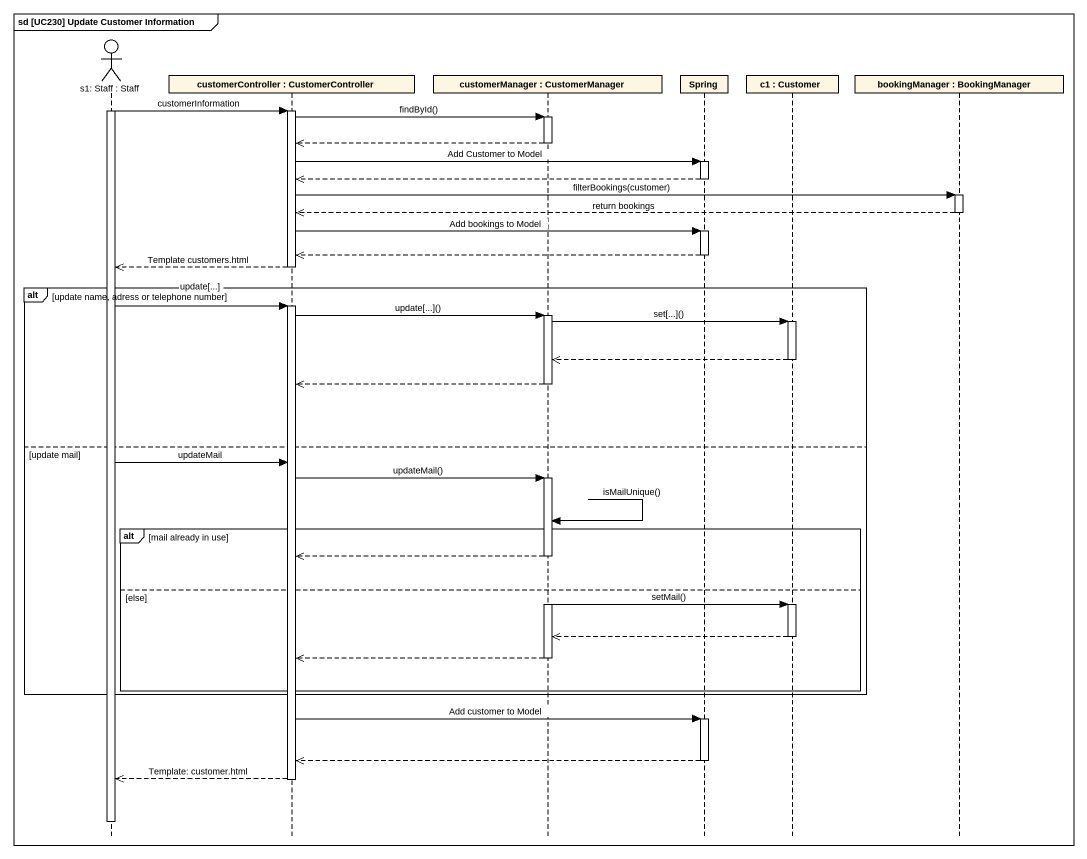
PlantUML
@startuml
mainframe sd [UC230] Update Customer Information
hide footbox
actor "s1: Staff : Staff" as s1_Staff
participant "customerController : CustomerController" as customerController
participant "customerManager : CustomerManager" as customerManager
participant Spring
participant "c1 : Customer" as c1
participant "bookingManager : BookingManager" as bookingManager

activate s1_Staff
s1_Staff -> customerController : customerInformation
activate customerController
customerController -> customerManager : findById()
activate customerManager
customerManager -->> customerController
deactivate customerManager
customerController -> Spring : Add Customer to Model
activate Spring
Spring -->> customerController
deactivate Spring
customerController -> bookingManager : filterBookings(customer)
activate bookingManager
bookingManager -->> customerController : return bookings
deactivate bookingManager
customerController -> Spring : Add bookings to Model
activate Spring
Spring -->> customerController
deactivate Spring
customerController -->> s1_Staff : Template customers.html
deactivate customerController
alt update name, adress or telephone number
  s1_Staff -> customerController : update[...]
  activate customerController
  customerController -> customerManager : update[...]()
  activate customerManager
  customerManager -> c1 : set[...]()
  activate c1
  c1 -->> customerManager
  deactivate c1
  customerManager -->> customerController
  deactivate customerManager
else update mail
  s1_Staff -> customerController : updateMail
  customerController -> customerManager : updateMail()
  activate customerManager
  customerManager -> customerManager : isMailUnique()
  alt mail already in use
    customerManager -->> customerController
  else else
    customerManager -> c1 : setMail()
    activate c1
    c1 -->> customerManager
    deactivate c1
    customerManager -->> customerController
    deactivate customerManager
  end
end
customerController -> Spring : Add customer to Model
activate Spring
Spring -->> customerController
deactivate Spring
customerController -->> s1_Staff : Template: customer.html
deactivate customerController
deactivate s1_Staff
@enduml
